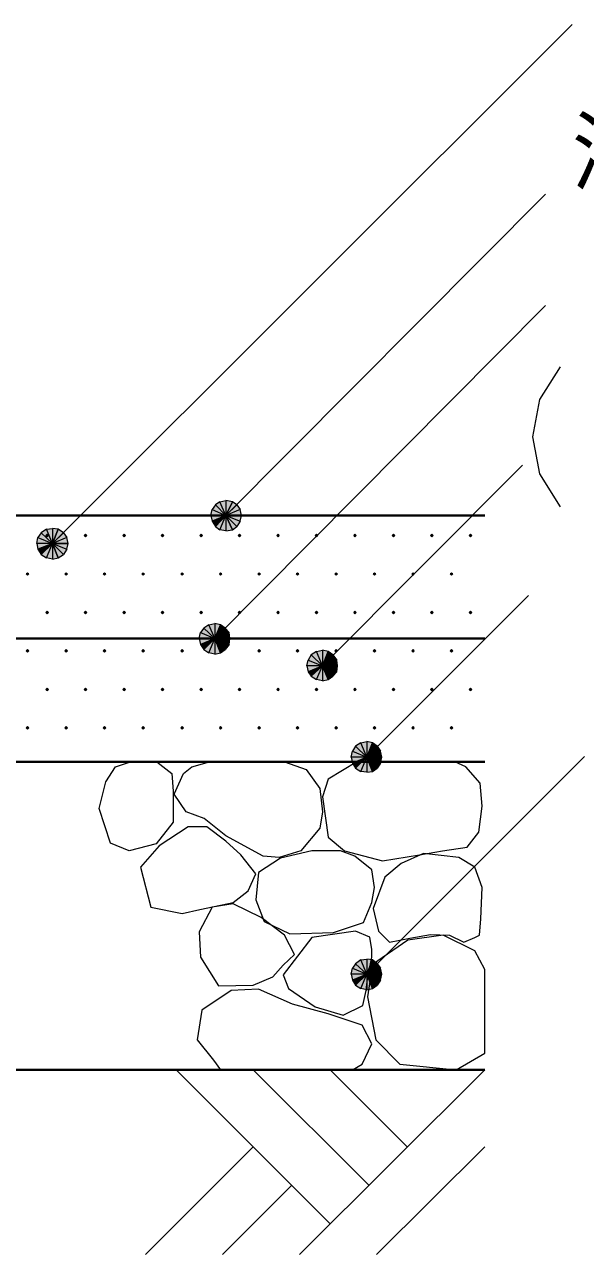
# Model space of a CAD drawing. Header units: millimetres. Extents: x 0 to 420, y 0 to 297.
# Drawn here: x 338.44 to 356.64, y 224.13 to 264.08 of the extents above; entities that cross this region are included whole.
import ezdxf
from ezdxf.enums import TextEntityAlignment as Align

# ---------------------------------------------------------------- set-up
doc = ezdxf.new("R2010")
doc.units = ezdxf.units.MM
doc.styles.add('kst32b', font='NotoSansJP-Variable.ttf')

msp = doc.modelspace()

# ---------------------------------------------------------------- hatches: boundary and pattern name
h = msp.add_hatch(color=7)
h.paths.add_polyline_path([(344.636, 248.475), (344.53, 248.327), (344.974, 248.137), (344.636, 248.475)])
h.paths.add_polyline_path([(344.53, 248.327), (344.974, 248.137), (344.487, 248.137), (344.53, 248.327)])
h.paths.add_polyline_path([(344.974, 248.137), (344.487, 248.137), (344.53, 247.946), (344.974, 248.137)])
h = msp.add_hatch(color=7)
h.paths.add_polyline_path([(345.186, 248.581), (344.974, 248.624), (344.974, 248.137), (345.186, 248.581)])
h.paths.add_polyline_path([(344.974, 248.624), (344.974, 248.137), (344.784, 248.581), (344.974, 248.624)])
h.paths.add_polyline_path([(344.974, 248.137), (344.784, 248.581), (344.636, 248.475), (344.974, 248.137)])
h = msp.add_hatch(color=7)
h.paths.add_polyline_path([(345.482, 248.137), (345.44, 248.327), (344.974, 248.137), (345.482, 248.137)])
h.paths.add_polyline_path([(345.44, 248.327), (344.974, 248.137), (345.334, 248.475), (345.44, 248.327)])
h.paths.add_polyline_path([(344.974, 248.137), (345.334, 248.475), (345.186, 248.581), (344.974, 248.137)])
for points in [[(344.53, 247.946), (344.636, 247.777), (344.974, 248.137), (344.53, 247.946)], [(339.175, 247.523), (339.154, 247.502), (339.132, 247.481), (339.154, 247.459), (339.175, 247.438), (339.196, 247.459), (339.217, 247.481), (339.196, 247.502), (339.175, 247.523)], [(340.423, 247.523), (340.402, 247.502), (340.381, 247.481), (340.402, 247.459), (340.423, 247.438), (340.445, 247.459), (340.466, 247.481), (340.445, 247.502), (340.423, 247.523)], [(341.672, 247.523), (341.651, 247.502), (341.63, 247.481), (341.651, 247.459), (341.672, 247.438), (341.694, 247.459), (341.715, 247.481), (341.694, 247.502), (341.672, 247.523)], [(342.921, 247.523), (342.9, 247.502), (342.879, 247.481), (342.9, 247.459), (342.921, 247.438), (342.942, 247.459), (342.963, 247.481), (342.942, 247.502), (342.921, 247.523)], [(344.17, 247.523), (344.149, 247.502), (344.128, 247.481), (344.149, 247.459), (344.17, 247.438), (344.191, 247.459), (344.212, 247.481), (344.191, 247.502), (344.17, 247.523)], [(345.419, 247.523), (345.398, 247.502), (345.377, 247.481), (345.398, 247.459), (345.419, 247.438), (345.44, 247.459), (345.461, 247.481), (345.44, 247.502), (345.419, 247.523)], [(346.668, 247.523), (346.646, 247.502), (346.625, 247.481), (346.646, 247.459), (346.668, 247.438), (346.689, 247.459), (346.71, 247.481), (346.689, 247.502), (346.668, 247.523)], [(347.916, 247.523), (347.895, 247.502), (347.874, 247.481), (347.895, 247.459), (347.916, 247.438), (347.938, 247.459), (347.959, 247.481), (347.938, 247.502), (347.916, 247.523)], [(349.165, 247.523), (349.144, 247.502), (349.123, 247.481), (349.144, 247.459), (349.165, 247.438), (349.187, 247.459), (349.208, 247.481), (349.187, 247.502), (349.165, 247.523)], [(350.414, 247.523), (350.393, 247.502), (350.372, 247.481), (350.393, 247.459), (350.414, 247.438), (350.435, 247.459), (350.456, 247.481), (350.435, 247.502), (350.414, 247.523)], [(351.663, 247.523), (351.642, 247.502), (351.621, 247.481), (351.642, 247.459), (351.663, 247.438), (351.684, 247.459), (351.705, 247.481), (351.684, 247.502), (351.663, 247.523)], [(352.912, 247.523), (352.891, 247.502), (352.87, 247.481), (352.891, 247.459), (352.912, 247.438), (352.933, 247.459), (352.954, 247.481), (352.933, 247.502), (352.912, 247.523)], [(338.878, 247.036), (338.984, 246.867), (339.344, 247.227), (338.878, 247.036)], [(338.54, 246.274), (338.519, 246.253), (338.497, 246.232), (338.519, 246.211), (338.54, 246.189), (338.561, 246.211), (338.582, 246.232), (338.561, 246.253), (338.54, 246.274)], [(339.788, 246.274), (339.767, 246.253), (339.746, 246.232), (339.767, 246.211), (339.788, 246.189), (339.81, 246.211), (339.831, 246.232), (339.81, 246.253), (339.788, 246.274)], [(341.037, 246.274), (341.016, 246.253), (340.995, 246.232), (341.016, 246.211), (341.037, 246.189), (341.059, 246.211), (341.08, 246.232), (341.059, 246.253), (341.037, 246.274)], [(342.286, 246.274), (342.265, 246.253), (342.244, 246.232), (342.265, 246.211), (342.286, 246.189), (342.307, 246.211), (342.329, 246.232), (342.307, 246.253), (342.286, 246.274)], [(343.556, 246.274), (343.535, 246.253), (343.514, 246.232), (343.535, 246.211), (343.556, 246.189), (343.577, 246.211), (343.598, 246.232), (343.577, 246.253), (343.556, 246.274)], [(344.805, 246.274), (344.784, 246.253), (344.763, 246.232), (344.784, 246.211), (344.805, 246.189), (344.826, 246.211), (344.847, 246.232), (344.826, 246.253), (344.805, 246.274)], [(346.054, 246.274), (346.033, 246.253), (346.012, 246.232), (346.033, 246.211), (346.054, 246.189), (346.075, 246.211), (346.096, 246.232), (346.075, 246.253), (346.054, 246.274)], [(347.303, 246.274), (347.281, 246.253), (347.26, 246.232), (347.281, 246.211), (347.303, 246.189), (347.324, 246.211), (347.345, 246.232), (347.324, 246.253), (347.303, 246.274)], [(348.552, 246.274), (348.53, 246.253), (348.509, 246.232), (348.53, 246.211), (348.552, 246.189), (348.573, 246.211), (348.594, 246.232), (348.573, 246.253), (348.552, 246.274)], [(349.8, 246.274), (349.779, 246.253), (349.758, 246.232), (349.779, 246.211), (349.8, 246.189), (349.821, 246.211), (349.843, 246.232), (349.821, 246.253), (349.8, 246.274)], [(351.049, 246.274), (351.028, 246.253), (351.007, 246.232), (351.028, 246.211), (351.049, 246.189), (351.07, 246.211), (351.091, 246.232), (351.07, 246.253), (351.049, 246.274)], [(352.298, 246.274), (352.277, 246.253), (352.256, 246.232), (352.277, 246.211), (352.298, 246.189), (352.319, 246.211), (352.34, 246.232), (352.319, 246.253), (352.298, 246.274)], [(339.175, 245.025), (339.154, 245.004), (339.132, 244.983), (339.154, 244.962), (339.175, 244.941), (339.196, 244.962), (339.217, 244.983), (339.196, 245.004), (339.175, 245.025)], [(340.423, 245.025), (340.402, 245.004), (340.381, 244.983), (340.402, 244.962), (340.423, 244.941), (340.445, 244.962), (340.466, 244.983), (340.445, 245.004), (340.423, 245.025)], [(341.672, 245.025), (341.651, 245.004), (341.63, 244.983), (341.651, 244.962), (341.672, 244.941), (341.694, 244.962), (341.715, 244.983), (341.694, 245.004), (341.672, 245.025)], [(342.921, 245.025), (342.9, 245.004), (342.879, 244.983), (342.9, 244.962), (342.921, 244.941), (342.942, 244.962), (342.963, 244.983), (342.942, 245.004), (342.921, 245.025)], [(344.17, 245.025), (344.149, 245.004), (344.128, 244.983), (344.149, 244.962), (344.17, 244.941), (344.191, 244.962), (344.212, 244.983), (344.191, 245.004), (344.17, 245.025)], [(345.419, 245.025), (345.398, 245.004), (345.377, 244.983), (345.398, 244.962), (345.419, 244.941), (345.44, 244.962), (345.461, 244.983), (345.44, 245.004), (345.419, 245.025)], [(346.668, 245.025), (346.646, 245.004), (346.625, 244.983), (346.646, 244.962), (346.668, 244.941), (346.689, 244.962), (346.71, 244.983), (346.689, 245.004), (346.668, 245.025)], [(347.916, 245.025), (347.895, 245.004), (347.874, 244.983), (347.895, 244.962), (347.916, 244.941), (347.938, 244.962), (347.959, 244.983), (347.938, 245.004), (347.916, 245.025)], [(349.165, 245.025), (349.144, 245.004), (349.123, 244.983), (349.144, 244.962), (349.165, 244.941), (349.187, 244.962), (349.208, 244.983), (349.187, 245.004), (349.165, 245.025)], [(350.414, 245.025), (350.393, 245.004), (350.372, 244.983), (350.393, 244.962), (350.414, 244.941), (350.435, 244.962), (350.456, 244.983), (350.435, 245.004), (350.414, 245.025)], [(351.663, 245.025), (351.642, 245.004), (351.621, 244.983), (351.642, 244.962), (351.663, 244.941), (351.684, 244.962), (351.705, 244.983), (351.684, 245.004), (351.663, 245.025)], [(352.912, 245.025), (352.891, 245.004), (352.87, 244.983), (352.891, 244.962), (352.912, 244.941), (352.933, 244.962), (352.954, 244.983), (352.933, 245.004), (352.912, 245.025)], [(344.149, 243.946), (344.255, 243.776), (344.614, 244.136), (344.149, 243.946)], [(338.54, 243.776), (338.519, 243.755), (338.497, 243.734), (338.519, 243.713), (338.54, 243.692), (338.561, 243.713), (338.582, 243.734), (338.561, 243.755), (338.54, 243.776)], [(339.788, 243.776), (339.767, 243.755), (339.746, 243.734), (339.767, 243.713), (339.788, 243.692), (339.81, 243.713), (339.831, 243.734), (339.81, 243.755), (339.788, 243.776)], [(341.037, 243.776), (341.016, 243.755), (340.995, 243.734), (341.016, 243.713), (341.037, 243.692), (341.059, 243.713), (341.08, 243.734), (341.059, 243.755), (341.037, 243.776)], [(342.286, 243.776), (342.265, 243.755), (342.244, 243.734), (342.265, 243.713), (342.286, 243.692), (342.307, 243.713), (342.329, 243.734), (342.307, 243.755), (342.286, 243.776)], [(343.556, 243.776), (343.535, 243.755), (343.514, 243.734), (343.535, 243.713), (343.556, 243.692), (343.577, 243.713), (343.598, 243.734), (343.577, 243.755), (343.556, 243.776)], [(344.805, 243.776), (344.784, 243.755), (344.763, 243.734), (344.784, 243.713), (344.805, 243.692), (344.826, 243.713), (344.847, 243.734), (344.826, 243.755), (344.805, 243.776)], [(346.054, 243.776), (346.033, 243.755), (346.012, 243.734), (346.033, 243.713), (346.054, 243.692), (346.075, 243.713), (346.096, 243.734), (346.075, 243.755), (346.054, 243.776)], [(347.303, 243.776), (347.281, 243.755), (347.26, 243.734), (347.281, 243.713), (347.303, 243.692), (347.324, 243.713), (347.345, 243.734), (347.324, 243.755), (347.303, 243.776)], [(348.552, 243.776), (348.53, 243.755), (348.509, 243.734), (348.53, 243.713), (348.552, 243.692), (348.573, 243.713), (348.594, 243.734), (348.573, 243.755), (348.552, 243.776)], [(349.8, 243.776), (349.779, 243.755), (349.758, 243.734), (349.779, 243.713), (349.8, 243.692), (349.821, 243.713), (349.843, 243.734), (349.821, 243.755), (349.8, 243.776)], [(351.049, 243.776), (351.028, 243.755), (351.007, 243.734), (351.028, 243.713), (351.049, 243.692), (351.07, 243.713), (351.091, 243.734), (351.07, 243.755), (351.049, 243.776)], [(352.298, 243.776), (352.277, 243.755), (352.256, 243.734), (352.277, 243.713), (352.298, 243.692), (352.319, 243.713), (352.34, 243.734), (352.319, 243.755), (352.298, 243.776)], [(347.641, 243.057), (347.747, 242.909), (348.107, 243.247), (347.641, 243.057)], [(339.175, 242.528), (339.154, 242.506), (339.132, 242.485), (339.154, 242.464), (339.175, 242.443), (339.196, 242.464), (339.217, 242.485), (339.196, 242.506), (339.175, 242.528)], [(340.423, 242.528), (340.402, 242.506), (340.381, 242.485), (340.402, 242.464), (340.423, 242.443), (340.445, 242.464), (340.466, 242.485), (340.445, 242.506), (340.423, 242.528)], [(341.672, 242.528), (341.651, 242.506), (341.63, 242.485), (341.651, 242.464), (341.672, 242.443), (341.694, 242.464), (341.715, 242.485), (341.694, 242.506), (341.672, 242.528)], [(342.921, 242.528), (342.9, 242.506), (342.879, 242.485), (342.9, 242.464), (342.921, 242.443), (342.942, 242.464), (342.963, 242.485), (342.942, 242.506), (342.921, 242.528)], [(344.17, 242.528), (344.149, 242.506), (344.128, 242.485), (344.149, 242.464), (344.17, 242.443), (344.191, 242.464), (344.212, 242.485), (344.191, 242.506), (344.17, 242.528)], [(345.419, 242.528), (345.398, 242.506), (345.377, 242.485), (345.398, 242.464), (345.419, 242.443), (345.44, 242.464), (345.461, 242.485), (345.44, 242.506), (345.419, 242.528)], [(346.668, 242.528), (346.646, 242.506), (346.625, 242.485), (346.646, 242.464), (346.668, 242.443), (346.689, 242.464), (346.71, 242.485), (346.689, 242.506), (346.668, 242.528)], [(347.916, 242.528), (347.895, 242.506), (347.874, 242.485), (347.895, 242.464), (347.916, 242.443), (347.938, 242.464), (347.959, 242.485), (347.938, 242.506), (347.916, 242.528)], [(349.165, 242.528), (349.144, 242.506), (349.123, 242.485), (349.144, 242.464), (349.165, 242.443), (349.187, 242.464), (349.208, 242.485), (349.187, 242.506), (349.165, 242.528)], [(350.414, 242.528), (350.393, 242.506), (350.372, 242.485), (350.393, 242.464), (350.414, 242.443), (350.435, 242.464), (350.456, 242.485), (350.435, 242.506), (350.414, 242.528)], [(351.663, 242.528), (351.642, 242.506), (351.621, 242.485), (351.642, 242.464), (351.663, 242.443), (351.684, 242.464), (351.705, 242.485), (351.684, 242.506), (351.663, 242.528)], [(352.912, 242.528), (352.891, 242.506), (352.87, 242.485), (352.891, 242.464), (352.912, 242.443), (352.933, 242.464), (352.954, 242.485), (352.933, 242.506), (352.912, 242.528)], [(338.54, 241.279), (338.519, 241.258), (338.497, 241.237), (338.519, 241.215), (338.54, 241.194), (338.561, 241.215), (338.582, 241.237), (338.561, 241.258), (338.54, 241.279)], [(339.788, 241.279), (339.767, 241.258), (339.746, 241.237), (339.767, 241.215), (339.788, 241.194), (339.81, 241.215), (339.831, 241.237), (339.81, 241.258), (339.788, 241.279)], [(341.037, 241.279), (341.016, 241.258), (340.995, 241.237), (341.016, 241.215), (341.037, 241.194), (341.059, 241.215), (341.08, 241.237), (341.059, 241.258), (341.037, 241.279)], [(342.286, 241.279), (342.265, 241.258), (342.244, 241.237), (342.265, 241.215), (342.286, 241.194), (342.307, 241.215), (342.329, 241.237), (342.307, 241.258), (342.286, 241.279)], [(343.556, 241.279), (343.535, 241.258), (343.514, 241.237), (343.535, 241.215), (343.556, 241.194), (343.577, 241.215), (343.598, 241.237), (343.577, 241.258), (343.556, 241.279)], [(344.805, 241.279), (344.784, 241.258), (344.763, 241.237), (344.784, 241.215), (344.805, 241.194), (344.826, 241.215), (344.847, 241.237), (344.826, 241.258), (344.805, 241.279)], [(346.054, 241.279), (346.033, 241.258), (346.012, 241.237), (346.033, 241.215), (346.054, 241.194), (346.075, 241.215), (346.096, 241.237), (346.075, 241.258), (346.054, 241.279)], [(347.303, 241.279), (347.281, 241.258), (347.26, 241.237), (347.281, 241.215), (347.303, 241.194), (347.324, 241.215), (347.345, 241.237), (347.324, 241.258), (347.303, 241.279)], [(348.552, 241.279), (348.53, 241.258), (348.509, 241.237), (348.53, 241.215), (348.552, 241.194), (348.573, 241.215), (348.594, 241.237), (348.573, 241.258), (348.552, 241.279)], [(349.8, 241.279), (349.779, 241.258), (349.758, 241.237), (349.779, 241.215), (349.8, 241.194), (349.821, 241.215), (349.843, 241.237), (349.821, 241.258), (349.8, 241.279)], [(351.049, 241.279), (351.028, 241.258), (351.007, 241.237), (351.028, 241.215), (351.049, 241.194), (351.07, 241.215), (351.091, 241.237), (351.07, 241.258), (351.049, 241.279)], [(352.298, 241.279), (352.277, 241.258), (352.256, 241.237), (352.277, 241.215), (352.298, 241.194), (352.319, 241.215), (352.34, 241.237), (352.319, 241.258), (352.298, 241.279)], [(349.081, 240.093), (349.187, 239.924), (349.546, 240.284), (349.081, 240.093)], [(349.081, 233.045), (349.187, 232.876), (349.546, 233.236), (349.081, 233.045)]]:
    msp.add_hatch(color=7).paths.add_polyline_path(points)
h = msp.add_hatch(color=7)
h.paths.add_polyline_path([(344.636, 247.777), (344.784, 247.671), (344.974, 248.137), (344.636, 247.777)])
h.paths.add_polyline_path([(344.784, 247.671), (344.974, 248.137), (344.974, 247.629), (344.784, 247.671)])
h.paths.add_polyline_path([(344.974, 248.137), (344.974, 247.629), (345.186, 247.671), (344.974, 248.137)])
h = msp.add_hatch(color=7)
h.paths.add_polyline_path([(345.186, 247.671), (345.334, 247.777), (344.974, 248.137), (345.186, 247.671)])
h.paths.add_polyline_path([(345.334, 247.777), (344.974, 248.137), (345.44, 247.946), (345.334, 247.777)])
h.paths.add_polyline_path([(344.974, 248.137), (345.44, 247.946), (345.482, 248.137), (344.974, 248.137)])
h = msp.add_hatch(color=7)
h.paths.add_polyline_path([(339.535, 247.692), (339.344, 247.713), (339.344, 247.227), (339.535, 247.692)])
h.paths.add_polyline_path([(339.344, 247.713), (339.344, 247.227), (339.154, 247.692), (339.344, 247.713)])
h.paths.add_polyline_path([(339.344, 247.227), (339.154, 247.692), (338.984, 247.565), (339.344, 247.227)])
h = msp.add_hatch(color=7)
h.paths.add_polyline_path([(339.852, 247.227), (339.81, 247.417), (339.344, 247.227), (339.852, 247.227)])
h.paths.add_polyline_path([(339.81, 247.417), (339.344, 247.227), (339.704, 247.565), (339.81, 247.417)])
h.paths.add_polyline_path([(339.344, 247.227), (339.704, 247.565), (339.535, 247.692), (339.344, 247.227)])
h = msp.add_hatch(color=7)
h.paths.add_polyline_path([(338.984, 247.565), (338.878, 247.417), (339.344, 247.227), (338.984, 247.565)])
h.paths.add_polyline_path([(338.878, 247.417), (339.344, 247.227), (338.836, 247.227), (338.878, 247.417)])
h.paths.add_polyline_path([(339.344, 247.227), (338.836, 247.227), (338.878, 247.036), (339.344, 247.227)])
h = msp.add_hatch(color=7)
h.paths.add_polyline_path([(338.984, 246.867), (339.154, 246.761), (339.344, 247.227), (338.984, 246.867)])
h.paths.add_polyline_path([(339.154, 246.761), (339.344, 247.227), (339.344, 246.719), (339.154, 246.761)])
h.paths.add_polyline_path([(339.344, 247.227), (339.344, 246.719), (339.535, 246.761), (339.344, 247.227)])
h = msp.add_hatch(color=7)
h.paths.add_polyline_path([(339.535, 246.761), (339.704, 246.867), (339.344, 247.227), (339.535, 246.761)])
h.paths.add_polyline_path([(339.704, 246.867), (339.344, 247.227), (339.81, 247.036), (339.704, 246.867)])
h.paths.add_polyline_path([(339.344, 247.227), (339.81, 247.036), (339.852, 247.227), (339.344, 247.227)])
h = msp.add_hatch(color=7)
h.paths.add_polyline_path([(344.255, 244.475), (344.149, 244.327), (344.614, 244.136), (344.255, 244.475)])
h.paths.add_polyline_path([(344.149, 244.327), (344.614, 244.136), (344.106, 244.136), (344.149, 244.327)])
h.paths.add_polyline_path([(344.614, 244.136), (344.106, 244.136), (344.149, 243.946), (344.614, 244.136)])
h = msp.add_hatch(color=7)
h.paths.add_polyline_path([(344.805, 244.581), (344.614, 244.623), (344.614, 244.136), (344.805, 244.581)])
h.paths.add_polyline_path([(344.614, 244.623), (344.614, 244.136), (344.424, 244.581), (344.614, 244.623)])
h.paths.add_polyline_path([(344.614, 244.136), (344.424, 244.581), (344.255, 244.475), (344.614, 244.136)])
h = msp.add_hatch(color=7)
h.paths.add_polyline_path([(345.101, 244.136), (345.08, 244.327), (344.614, 244.136), (345.101, 244.136)])
h.paths.add_polyline_path([(345.08, 244.327), (344.614, 244.136), (344.953, 244.475), (345.08, 244.327)])
h.paths.add_polyline_path([(344.614, 244.136), (344.953, 244.475), (344.805, 244.581), (344.614, 244.136)])
h = msp.add_hatch(color=7)
h.paths.add_polyline_path([(344.255, 243.776), (344.424, 243.671), (344.614, 244.136), (344.255, 243.776)])
h.paths.add_polyline_path([(344.424, 243.671), (344.614, 244.136), (344.614, 243.628), (344.424, 243.671)])
h.paths.add_polyline_path([(344.614, 244.136), (344.614, 243.628), (344.805, 243.671), (344.614, 244.136)])
h = msp.add_hatch(color=7)
h.paths.add_polyline_path([(344.805, 243.671), (344.953, 243.776), (344.614, 244.136), (344.805, 243.671)])
h.paths.add_polyline_path([(344.953, 243.776), (344.614, 244.136), (345.08, 243.946), (344.953, 243.776)])
h.paths.add_polyline_path([(344.614, 244.136), (345.08, 243.946), (345.101, 244.136), (344.614, 244.136)])
h = msp.add_hatch(color=7)
h.paths.add_polyline_path([(348.297, 243.713), (348.107, 243.755), (348.107, 243.247), (348.297, 243.713)])
h.paths.add_polyline_path([(348.107, 243.755), (348.107, 243.247), (347.916, 243.713), (348.107, 243.755)])
h.paths.add_polyline_path([(348.107, 243.247), (347.916, 243.713), (347.747, 243.607), (348.107, 243.247)])
h = msp.add_hatch(color=7)
h.paths.add_polyline_path([(348.594, 243.247), (348.573, 243.438), (348.107, 243.247), (348.594, 243.247)])
h.paths.add_polyline_path([(348.573, 243.438), (348.107, 243.247), (348.446, 243.607), (348.573, 243.438)])
h.paths.add_polyline_path([(348.107, 243.247), (348.446, 243.607), (348.297, 243.713), (348.107, 243.247)])
h = msp.add_hatch(color=7)
h.paths.add_polyline_path([(347.747, 243.607), (347.641, 243.438), (348.107, 243.247), (347.747, 243.607)])
h.paths.add_polyline_path([(347.641, 243.438), (348.107, 243.247), (347.599, 243.247), (347.641, 243.438)])
h.paths.add_polyline_path([(348.107, 243.247), (347.599, 243.247), (347.641, 243.057), (348.107, 243.247)])
h = msp.add_hatch(color=7)
h.paths.add_polyline_path([(347.747, 242.909), (347.916, 242.803), (348.107, 243.247), (347.747, 242.909)])
h.paths.add_polyline_path([(347.916, 242.803), (348.107, 243.247), (348.107, 242.761), (347.916, 242.803)])
h.paths.add_polyline_path([(348.107, 243.247), (348.107, 242.761), (348.297, 242.803), (348.107, 243.247)])
h = msp.add_hatch(color=7)
h.paths.add_polyline_path([(348.297, 242.803), (348.446, 242.909), (348.107, 243.247), (348.297, 242.803)])
h.paths.add_polyline_path([(348.446, 242.909), (348.107, 243.247), (348.573, 243.057), (348.446, 242.909)])
h.paths.add_polyline_path([(348.107, 243.247), (348.573, 243.057), (348.594, 243.247), (348.107, 243.247)])
h = msp.add_hatch(color=7)
h.paths.add_polyline_path([(349.187, 240.644), (349.081, 240.474), (349.546, 240.284), (349.187, 240.644)])
h.paths.add_polyline_path([(349.081, 240.474), (349.546, 240.284), (349.038, 240.284), (349.081, 240.474)])
h.paths.add_polyline_path([(349.546, 240.284), (349.038, 240.284), (349.081, 240.093), (349.546, 240.284)])
h = msp.add_hatch(color=7)
h.paths.add_polyline_path([(349.737, 240.75), (349.546, 240.792), (349.546, 240.284), (349.737, 240.75)])
h.paths.add_polyline_path([(349.546, 240.792), (349.546, 240.284), (349.356, 240.75), (349.546, 240.792)])
h.paths.add_polyline_path([(349.546, 240.284), (349.356, 240.75), (349.187, 240.644), (349.546, 240.284)])
h = msp.add_hatch(color=7)
h.paths.add_polyline_path([(350.033, 240.284), (349.991, 240.474), (349.546, 240.284), (350.033, 240.284)])
h.paths.add_polyline_path([(349.991, 240.474), (349.546, 240.284), (349.885, 240.644), (349.991, 240.474)])
h.paths.add_polyline_path([(349.546, 240.284), (349.885, 240.644), (349.737, 240.75), (349.546, 240.284)])
h = msp.add_hatch(color=7)
h.paths.add_polyline_path([(349.187, 239.924), (349.356, 239.818), (349.546, 240.284), (349.187, 239.924)])
h.paths.add_polyline_path([(349.356, 239.818), (349.546, 240.284), (349.546, 239.797), (349.356, 239.818)])
h.paths.add_polyline_path([(349.546, 240.284), (349.546, 239.797), (349.737, 239.818), (349.546, 240.284)])
h = msp.add_hatch(color=7)
h.paths.add_polyline_path([(349.737, 239.818), (349.885, 239.924), (349.546, 240.284), (349.737, 239.818)])
h.paths.add_polyline_path([(349.885, 239.924), (349.546, 240.284), (349.991, 240.093), (349.885, 239.924)])
h.paths.add_polyline_path([(349.546, 240.284), (349.991, 240.093), (350.033, 240.284), (349.546, 240.284)])
h = msp.add_hatch(color=7)
h.paths.add_polyline_path([(349.737, 233.701), (349.546, 233.722), (349.546, 233.236), (349.737, 233.701)])
h.paths.add_polyline_path([(349.546, 233.722), (349.546, 233.236), (349.356, 233.701), (349.546, 233.722)])
h.paths.add_polyline_path([(349.546, 233.236), (349.356, 233.701), (349.187, 233.574), (349.546, 233.236)])
h = msp.add_hatch(color=7)
h.paths.add_polyline_path([(350.033, 233.236), (349.991, 233.426), (349.546, 233.236), (350.033, 233.236)])
h.paths.add_polyline_path([(349.991, 233.426), (349.546, 233.236), (349.885, 233.574), (349.991, 233.426)])
h.paths.add_polyline_path([(349.546, 233.236), (349.885, 233.574), (349.737, 233.701), (349.546, 233.236)])
h = msp.add_hatch(color=7)
h.paths.add_polyline_path([(349.187, 233.574), (349.081, 233.426), (349.546, 233.236), (349.187, 233.574)])
h.paths.add_polyline_path([(349.081, 233.426), (349.546, 233.236), (349.038, 233.236), (349.081, 233.426)])
h.paths.add_polyline_path([(349.546, 233.236), (349.038, 233.236), (349.081, 233.045), (349.546, 233.236)])
h = msp.add_hatch(color=7)
h.paths.add_polyline_path([(349.187, 232.876), (349.356, 232.77), (349.546, 233.236), (349.187, 232.876)])
h.paths.add_polyline_path([(349.356, 232.77), (349.546, 233.236), (349.546, 232.728), (349.356, 232.77)])
h.paths.add_polyline_path([(349.546, 233.236), (349.546, 232.728), (349.737, 232.77), (349.546, 233.236)])
h = msp.add_hatch(color=7)
h.paths.add_polyline_path([(349.737, 232.77), (349.885, 232.876), (349.546, 233.236), (349.737, 232.77)])
h.paths.add_polyline_path([(349.885, 232.876), (349.546, 233.236), (349.991, 233.045), (349.885, 232.876)])
h.paths.add_polyline_path([(349.546, 233.236), (349.991, 233.045), (350.033, 233.236), (349.546, 233.236)])

# ---------------------------------------------------------------- linework, layer by layer
at = {"lineweight": 13}
for points in [[(339.344, 247.227), (356.214, 264.075)], [(344.974, 248.137), (355.346, 258.572)], [(344.614, 244.136), (355.346, 254.953)], [(355.829, 252.964), (355.149, 251.894), (354.923, 250.687), (355.149, 249.481), (355.829, 248.41)], [(348.107, 243.247), (354.605, 249.767)], [(349.546, 240.284), (354.796, 245.533)], [(342.731, 240.136), (343.218, 239.755), (343.26, 239.183), (343.26, 238.167), (342.71, 237.469), (341.842, 237.236), (341.228, 237.49), (340.868, 238.612), (341.08, 239.48), (341.397, 239.966), (341.884, 240.136)], [(346.879, 240.136), (347.578, 239.882), (348.022, 239.268), (348.107, 238.506), (348.022, 237.977), (347.409, 237.236), (346.71, 237.024), (346.181, 237.067), (344.974, 237.723), (344.276, 238.294), (343.683, 238.506), (343.302, 239.078), (343.598, 239.755), (343.874, 239.966), (344.445, 240.136)], [(349.229, 240.136), (348.297, 239.564), (348.107, 238.993), (348.297, 237.68), (348.827, 237.236), (350.054, 236.918), (351.261, 237.109), (352.002, 237.236), (352.806, 237.363), (353.187, 237.85), (353.293, 238.696), (353.229, 239.437), (352.764, 239.966), (352.404, 240.136)], [(349.546, 233.236), (356.616, 240.305)], [(349.081, 230.124), (349.398, 230.314), (349.716, 230.971), (349.398, 231.584), (348.297, 231.944), (347.133, 232.262), (346.033, 232.749), (345.144, 232.706), (344.191, 232.071), (344.043, 231.098), (344.572, 230.441), (344.805, 230.124)], [(343.366, 230.124), (348.361, 225.129)], [(345.863, 230.124), (349.61, 226.378)], [(353.378, 230.124), (347.366, 224.134)], [(348.361, 230.124), (350.859, 227.626)], [(342.371, 224.134), (345.863, 227.626)], [(353.378, 227.626), (349.864, 224.134)], [(344.869, 224.134), (347.112, 226.378)]]:
    msp.add_lwpolyline(points, dxfattribs=at)
at = {"lineweight": 0}
for points in [[(344.636, 248.475), (344.53, 248.327), (344.974, 248.137)], [(344.974, 248.137), (344.784, 248.581), (344.636, 248.475)], [(344.974, 248.624), (344.974, 248.137), (344.784, 248.581)], [(345.186, 248.581), (344.974, 248.624), (344.974, 248.137)], [(344.974, 248.137), (345.334, 248.475), (345.186, 248.581)], [(345.44, 248.327), (344.974, 248.137), (345.334, 248.475)], [(344.53, 248.327), (344.974, 248.137), (344.487, 248.137)], [(344.974, 248.137), (344.487, 248.137), (344.53, 247.946)], [(344.53, 247.946), (344.636, 247.777), (344.974, 248.137)], [(344.636, 247.777), (344.784, 247.671), (344.974, 248.137)], [(344.784, 247.671), (344.974, 248.137), (344.974, 247.629)], [(345.482, 248.137), (345.44, 248.327), (344.974, 248.137)], [(344.974, 248.137), (344.974, 247.629), (345.186, 247.671)], [(345.186, 247.671), (345.334, 247.777), (344.974, 248.137)], [(345.334, 247.777), (344.974, 248.137), (345.44, 247.946)], [(344.974, 248.137), (345.44, 247.946), (345.482, 248.137)], [(339.344, 247.227), (339.154, 247.692), (338.984, 247.565)], [(339.344, 247.713), (339.344, 247.227), (339.154, 247.692)], [(339.535, 247.692), (339.344, 247.713), (339.344, 247.227)], [(339.344, 247.227), (339.704, 247.565), (339.535, 247.692)], [(338.878, 247.417), (339.344, 247.227), (338.836, 247.227)], [(338.984, 247.565), (338.878, 247.417), (339.344, 247.227)], [(339.175, 247.523), (339.154, 247.502), (339.132, 247.481), (339.154, 247.459), (339.175, 247.438), (339.196, 247.459), (339.217, 247.481), (339.196, 247.502)], [(339.81, 247.417), (339.344, 247.227), (339.704, 247.565)], [(339.852, 247.227), (339.81, 247.417), (339.344, 247.227)], [(340.423, 247.523), (340.402, 247.502), (340.381, 247.481), (340.402, 247.459), (340.423, 247.438), (340.445, 247.459), (340.466, 247.481), (340.445, 247.502)], [(341.672, 247.523), (341.651, 247.502), (341.63, 247.481), (341.651, 247.459), (341.672, 247.438), (341.694, 247.459), (341.715, 247.481), (341.694, 247.502)], [(342.921, 247.523), (342.9, 247.502), (342.879, 247.481), (342.9, 247.459), (342.921, 247.438), (342.942, 247.459), (342.963, 247.481), (342.942, 247.502)], [(344.17, 247.523), (344.149, 247.502), (344.128, 247.481), (344.149, 247.459), (344.17, 247.438), (344.191, 247.459), (344.212, 247.481), (344.191, 247.502)], [(345.419, 247.523), (345.398, 247.502), (345.377, 247.481), (345.398, 247.459), (345.419, 247.438), (345.44, 247.459), (345.461, 247.481), (345.44, 247.502)], [(346.668, 247.523), (346.646, 247.502), (346.625, 247.481), (346.646, 247.459), (346.668, 247.438), (346.689, 247.459), (346.71, 247.481), (346.689, 247.502)], [(347.916, 247.523), (347.895, 247.502), (347.874, 247.481), (347.895, 247.459), (347.916, 247.438), (347.938, 247.459), (347.959, 247.481), (347.938, 247.502)], [(349.165, 247.523), (349.144, 247.502), (349.123, 247.481), (349.144, 247.459), (349.165, 247.438), (349.187, 247.459), (349.208, 247.481), (349.187, 247.502)], [(350.414, 247.523), (350.393, 247.502), (350.372, 247.481), (350.393, 247.459), (350.414, 247.438), (350.435, 247.459), (350.456, 247.481), (350.435, 247.502)], [(351.663, 247.523), (351.642, 247.502), (351.621, 247.481), (351.642, 247.459), (351.663, 247.438), (351.684, 247.459), (351.705, 247.481), (351.684, 247.502)], [(352.912, 247.523), (352.891, 247.502), (352.87, 247.481), (352.891, 247.459), (352.912, 247.438), (352.933, 247.459), (352.954, 247.481), (352.933, 247.502)], [(339.344, 247.227), (338.836, 247.227), (338.878, 247.036)], [(338.878, 247.036), (338.984, 246.867), (339.344, 247.227)], [(338.984, 246.867), (339.154, 246.761), (339.344, 247.227)], [(339.154, 246.761), (339.344, 247.227), (339.344, 246.719)], [(339.344, 247.227), (339.344, 246.719), (339.535, 246.761)], [(339.535, 246.761), (339.704, 246.867), (339.344, 247.227)], [(339.704, 246.867), (339.344, 247.227), (339.81, 247.036)], [(339.344, 247.227), (339.81, 247.036), (339.852, 247.227)], [(338.54, 246.274), (338.519, 246.253), (338.497, 246.232), (338.519, 246.211), (338.54, 246.189), (338.561, 246.211), (338.582, 246.232), (338.561, 246.253)], [(339.788, 246.274), (339.767, 246.253), (339.746, 246.232), (339.767, 246.211), (339.788, 246.189), (339.81, 246.211), (339.831, 246.232), (339.81, 246.253)], [(341.037, 246.274), (341.016, 246.253), (340.995, 246.232), (341.016, 246.211), (341.037, 246.189), (341.059, 246.211), (341.08, 246.232), (341.059, 246.253)], [(342.286, 246.274), (342.265, 246.253), (342.244, 246.232), (342.265, 246.211), (342.286, 246.189), (342.307, 246.211), (342.329, 246.232), (342.307, 246.253)], [(343.556, 246.274), (343.535, 246.253), (343.514, 246.232), (343.535, 246.211), (343.556, 246.189), (343.577, 246.211), (343.598, 246.232), (343.577, 246.253)], [(344.805, 246.274), (344.784, 246.253), (344.763, 246.232), (344.784, 246.211), (344.805, 246.189), (344.826, 246.211), (344.847, 246.232), (344.826, 246.253)], [(346.054, 246.274), (346.033, 246.253), (346.012, 246.232), (346.033, 246.211), (346.054, 246.189), (346.075, 246.211), (346.096, 246.232), (346.075, 246.253)], [(347.303, 246.274), (347.281, 246.253), (347.26, 246.232), (347.281, 246.211), (347.303, 246.189), (347.324, 246.211), (347.345, 246.232), (347.324, 246.253)], [(348.552, 246.274), (348.53, 246.253), (348.509, 246.232), (348.53, 246.211), (348.552, 246.189), (348.573, 246.211), (348.594, 246.232), (348.573, 246.253)], [(349.8, 246.274), (349.779, 246.253), (349.758, 246.232), (349.779, 246.211), (349.8, 246.189), (349.821, 246.211), (349.843, 246.232), (349.821, 246.253)], [(351.049, 246.274), (351.028, 246.253), (351.007, 246.232), (351.028, 246.211), (351.049, 246.189), (351.07, 246.211), (351.091, 246.232), (351.07, 246.253)], [(352.298, 246.274), (352.277, 246.253), (352.256, 246.232), (352.277, 246.211), (352.298, 246.189), (352.319, 246.211), (352.34, 246.232), (352.319, 246.253)], [(339.175, 245.025), (339.154, 245.004), (339.132, 244.983), (339.154, 244.962), (339.175, 244.941), (339.196, 244.962), (339.217, 244.983), (339.196, 245.004)], [(340.423, 245.025), (340.402, 245.004), (340.381, 244.983), (340.402, 244.962), (340.423, 244.941), (340.445, 244.962), (340.466, 244.983), (340.445, 245.004)], [(341.672, 245.025), (341.651, 245.004), (341.63, 244.983), (341.651, 244.962), (341.672, 244.941), (341.694, 244.962), (341.715, 244.983), (341.694, 245.004)], [(342.921, 245.025), (342.9, 245.004), (342.879, 244.983), (342.9, 244.962), (342.921, 244.941), (342.942, 244.962), (342.963, 244.983), (342.942, 245.004)], [(344.17, 245.025), (344.149, 245.004), (344.128, 244.983), (344.149, 244.962), (344.17, 244.941), (344.191, 244.962), (344.212, 244.983), (344.191, 245.004)], [(345.419, 245.025), (345.398, 245.004), (345.377, 244.983), (345.398, 244.962), (345.419, 244.941), (345.44, 244.962), (345.461, 244.983), (345.44, 245.004)], [(346.668, 245.025), (346.646, 245.004), (346.625, 244.983), (346.646, 244.962), (346.668, 244.941), (346.689, 244.962), (346.71, 244.983), (346.689, 245.004)], [(347.916, 245.025), (347.895, 245.004), (347.874, 244.983), (347.895, 244.962), (347.916, 244.941), (347.938, 244.962), (347.959, 244.983), (347.938, 245.004)], [(349.165, 245.025), (349.144, 245.004), (349.123, 244.983), (349.144, 244.962), (349.165, 244.941), (349.187, 244.962), (349.208, 244.983), (349.187, 245.004)], [(350.414, 245.025), (350.393, 245.004), (350.372, 244.983), (350.393, 244.962), (350.414, 244.941), (350.435, 244.962), (350.456, 244.983), (350.435, 245.004)], [(351.663, 245.025), (351.642, 245.004), (351.621, 244.983), (351.642, 244.962), (351.663, 244.941), (351.684, 244.962), (351.705, 244.983), (351.684, 245.004)], [(352.912, 245.025), (352.891, 245.004), (352.87, 244.983), (352.891, 244.962), (352.912, 244.941), (352.933, 244.962), (352.954, 244.983), (352.933, 245.004)], [(344.255, 244.475), (344.149, 244.327), (344.614, 244.136)], [(344.614, 244.136), (344.424, 244.581), (344.255, 244.475)], [(344.614, 244.623), (344.614, 244.136), (344.424, 244.581)], [(344.805, 244.581), (344.614, 244.623), (344.614, 244.136)], [(344.614, 244.136), (344.953, 244.475), (344.805, 244.581)], [(345.08, 244.327), (344.614, 244.136), (344.953, 244.475)], [(344.149, 244.327), (344.614, 244.136), (344.106, 244.136)], [(344.614, 244.136), (344.106, 244.136), (344.149, 243.946)], [(344.149, 243.946), (344.255, 243.776), (344.614, 244.136)], [(344.255, 243.776), (344.424, 243.671), (344.614, 244.136)], [(344.424, 243.671), (344.614, 244.136), (344.614, 243.628)], [(345.101, 244.136), (345.08, 244.327), (344.614, 244.136)], [(344.614, 244.136), (344.614, 243.628), (344.805, 243.671)], [(344.805, 243.671), (344.953, 243.776), (344.614, 244.136)], [(344.953, 243.776), (344.614, 244.136), (345.08, 243.946)], [(344.614, 244.136), (345.08, 243.946), (345.101, 244.136)], [(338.54, 243.776), (338.519, 243.755), (338.497, 243.734), (338.519, 243.713), (338.54, 243.692), (338.561, 243.713), (338.582, 243.734), (338.561, 243.755)], [(339.788, 243.776), (339.767, 243.755), (339.746, 243.734), (339.767, 243.713), (339.788, 243.692), (339.81, 243.713), (339.831, 243.734), (339.81, 243.755)], [(341.037, 243.776), (341.016, 243.755), (340.995, 243.734), (341.016, 243.713), (341.037, 243.692), (341.059, 243.713), (341.08, 243.734), (341.059, 243.755)], [(342.286, 243.776), (342.265, 243.755), (342.244, 243.734), (342.265, 243.713), (342.286, 243.692), (342.307, 243.713), (342.329, 243.734), (342.307, 243.755)], [(343.556, 243.776), (343.535, 243.755), (343.514, 243.734), (343.535, 243.713), (343.556, 243.692), (343.577, 243.713), (343.598, 243.734), (343.577, 243.755)], [(344.805, 243.776), (344.784, 243.755), (344.763, 243.734), (344.784, 243.713), (344.805, 243.692), (344.826, 243.713), (344.847, 243.734), (344.826, 243.755)], [(346.054, 243.776), (346.033, 243.755), (346.012, 243.734), (346.033, 243.713), (346.054, 243.692), (346.075, 243.713), (346.096, 243.734), (346.075, 243.755)], [(347.303, 243.776), (347.281, 243.755), (347.26, 243.734), (347.281, 243.713), (347.303, 243.692), (347.324, 243.713), (347.345, 243.734), (347.324, 243.755)], [(348.107, 243.247), (347.916, 243.713), (347.747, 243.607)], [(348.107, 243.755), (348.107, 243.247), (347.916, 243.713)], [(348.297, 243.713), (348.107, 243.755), (348.107, 243.247)], [(348.107, 243.247), (348.446, 243.607), (348.297, 243.713)], [(348.552, 243.776), (348.53, 243.755), (348.509, 243.734), (348.53, 243.713), (348.552, 243.692), (348.573, 243.713), (348.594, 243.734), (348.573, 243.755)], [(349.8, 243.776), (349.779, 243.755), (349.758, 243.734), (349.779, 243.713), (349.8, 243.692), (349.821, 243.713), (349.843, 243.734), (349.821, 243.755)], [(351.049, 243.776), (351.028, 243.755), (351.007, 243.734), (351.028, 243.713), (351.049, 243.692), (351.07, 243.713), (351.091, 243.734), (351.07, 243.755)], [(352.298, 243.776), (352.277, 243.755), (352.256, 243.734), (352.277, 243.713), (352.298, 243.692), (352.319, 243.713), (352.34, 243.734), (352.319, 243.755)], [(347.641, 243.438), (348.107, 243.247), (347.599, 243.247)], [(348.107, 243.247), (347.599, 243.247), (347.641, 243.057)], [(347.747, 243.607), (347.641, 243.438), (348.107, 243.247)], [(347.641, 243.057), (347.747, 242.909), (348.107, 243.247)], [(347.747, 242.909), (347.916, 242.803), (348.107, 243.247)], [(347.916, 242.803), (348.107, 243.247), (348.107, 242.761)], [(348.573, 243.438), (348.107, 243.247), (348.446, 243.607)], [(348.594, 243.247), (348.573, 243.438), (348.107, 243.247)], [(348.107, 243.247), (348.107, 242.761), (348.297, 242.803)], [(348.297, 242.803), (348.446, 242.909), (348.107, 243.247)], [(348.446, 242.909), (348.107, 243.247), (348.573, 243.057)], [(348.107, 243.247), (348.573, 243.057), (348.594, 243.247)], [(339.175, 242.528), (339.154, 242.506), (339.132, 242.485), (339.154, 242.464), (339.175, 242.443), (339.196, 242.464), (339.217, 242.485), (339.196, 242.506)], [(340.423, 242.528), (340.402, 242.506), (340.381, 242.485), (340.402, 242.464), (340.423, 242.443), (340.445, 242.464), (340.466, 242.485), (340.445, 242.506)], [(341.672, 242.528), (341.651, 242.506), (341.63, 242.485), (341.651, 242.464), (341.672, 242.443), (341.694, 242.464), (341.715, 242.485), (341.694, 242.506)], [(342.921, 242.528), (342.9, 242.506), (342.879, 242.485), (342.9, 242.464), (342.921, 242.443), (342.942, 242.464), (342.963, 242.485), (342.942, 242.506)], [(344.17, 242.528), (344.149, 242.506), (344.128, 242.485), (344.149, 242.464), (344.17, 242.443), (344.191, 242.464), (344.212, 242.485), (344.191, 242.506)], [(345.419, 242.528), (345.398, 242.506), (345.377, 242.485), (345.398, 242.464), (345.419, 242.443), (345.44, 242.464), (345.461, 242.485), (345.44, 242.506)], [(346.668, 242.528), (346.646, 242.506), (346.625, 242.485), (346.646, 242.464), (346.668, 242.443), (346.689, 242.464), (346.71, 242.485), (346.689, 242.506)], [(347.916, 242.528), (347.895, 242.506), (347.874, 242.485), (347.895, 242.464), (347.916, 242.443), (347.938, 242.464), (347.959, 242.485), (347.938, 242.506)], [(349.165, 242.528), (349.144, 242.506), (349.123, 242.485), (349.144, 242.464), (349.165, 242.443), (349.187, 242.464), (349.208, 242.485), (349.187, 242.506)], [(350.414, 242.528), (350.393, 242.506), (350.372, 242.485), (350.393, 242.464), (350.414, 242.443), (350.435, 242.464), (350.456, 242.485), (350.435, 242.506)], [(351.663, 242.528), (351.642, 242.506), (351.621, 242.485), (351.642, 242.464), (351.663, 242.443), (351.684, 242.464), (351.705, 242.485), (351.684, 242.506)], [(352.912, 242.528), (352.891, 242.506), (352.87, 242.485), (352.891, 242.464), (352.912, 242.443), (352.933, 242.464), (352.954, 242.485), (352.933, 242.506)], [(338.54, 241.279), (338.519, 241.258), (338.497, 241.237), (338.519, 241.215), (338.54, 241.194), (338.561, 241.215), (338.582, 241.237), (338.561, 241.258)], [(339.788, 241.279), (339.767, 241.258), (339.746, 241.237), (339.767, 241.215), (339.788, 241.194), (339.81, 241.215), (339.831, 241.237), (339.81, 241.258)], [(341.037, 241.279), (341.016, 241.258), (340.995, 241.237), (341.016, 241.215), (341.037, 241.194), (341.059, 241.215), (341.08, 241.237), (341.059, 241.258)], [(342.286, 241.279), (342.265, 241.258), (342.244, 241.237), (342.265, 241.215), (342.286, 241.194), (342.307, 241.215), (342.329, 241.237), (342.307, 241.258)], [(343.556, 241.279), (343.535, 241.258), (343.514, 241.237), (343.535, 241.215), (343.556, 241.194), (343.577, 241.215), (343.598, 241.237), (343.577, 241.258)], [(344.805, 241.279), (344.784, 241.258), (344.763, 241.237), (344.784, 241.215), (344.805, 241.194), (344.826, 241.215), (344.847, 241.237), (344.826, 241.258)], [(346.054, 241.279), (346.033, 241.258), (346.012, 241.237), (346.033, 241.215), (346.054, 241.194), (346.075, 241.215), (346.096, 241.237), (346.075, 241.258)], [(347.303, 241.279), (347.281, 241.258), (347.26, 241.237), (347.281, 241.215), (347.303, 241.194), (347.324, 241.215), (347.345, 241.237), (347.324, 241.258)], [(348.552, 241.279), (348.53, 241.258), (348.509, 241.237), (348.53, 241.215), (348.552, 241.194), (348.573, 241.215), (348.594, 241.237), (348.573, 241.258)], [(349.8, 241.279), (349.779, 241.258), (349.758, 241.237), (349.779, 241.215), (349.8, 241.194), (349.821, 241.215), (349.843, 241.237), (349.821, 241.258)], [(351.049, 241.279), (351.028, 241.258), (351.007, 241.237), (351.028, 241.215), (351.049, 241.194), (351.07, 241.215), (351.091, 241.237), (351.07, 241.258)], [(352.298, 241.279), (352.277, 241.258), (352.256, 241.237), (352.277, 241.215), (352.298, 241.194), (352.319, 241.215), (352.34, 241.237), (352.319, 241.258)], [(349.081, 240.474), (349.546, 240.284), (349.038, 240.284)], [(349.187, 240.644), (349.081, 240.474), (349.546, 240.284)], [(349.546, 240.284), (349.356, 240.75), (349.187, 240.644)], [(349.546, 240.792), (349.546, 240.284), (349.356, 240.75)], [(349.737, 240.75), (349.546, 240.792), (349.546, 240.284)], [(349.546, 240.284), (349.885, 240.644), (349.737, 240.75)], [(349.991, 240.474), (349.546, 240.284), (349.885, 240.644)], [(350.033, 240.284), (349.991, 240.474), (349.546, 240.284)], [(349.546, 240.284), (349.038, 240.284), (349.081, 240.093)], [(349.081, 240.093), (349.187, 239.924), (349.546, 240.284)], [(349.187, 239.924), (349.356, 239.818), (349.546, 240.284)], [(349.356, 239.818), (349.546, 240.284), (349.546, 239.797)], [(349.546, 240.284), (349.546, 239.797), (349.737, 239.818)], [(349.737, 239.818), (349.885, 239.924), (349.546, 240.284)], [(349.885, 239.924), (349.546, 240.284), (349.991, 240.093)], [(349.546, 240.284), (349.991, 240.093), (350.033, 240.284)], [(349.546, 233.236), (349.356, 233.701), (349.187, 233.574)], [(349.546, 233.722), (349.546, 233.236), (349.356, 233.701)], [(349.737, 233.701), (349.546, 233.722), (349.546, 233.236)], [(349.546, 233.236), (349.885, 233.574), (349.737, 233.701)], [(349.081, 233.426), (349.546, 233.236), (349.038, 233.236)], [(349.187, 233.574), (349.081, 233.426), (349.546, 233.236)], [(349.991, 233.426), (349.546, 233.236), (349.885, 233.574)], [(350.033, 233.236), (349.991, 233.426), (349.546, 233.236)], [(349.546, 233.236), (349.038, 233.236), (349.081, 233.045)], [(349.081, 233.045), (349.187, 232.876), (349.546, 233.236)], [(349.187, 232.876), (349.356, 232.77), (349.546, 233.236)], [(349.356, 232.77), (349.546, 233.236), (349.546, 232.728)], [(349.546, 233.236), (349.546, 232.728), (349.737, 232.77)], [(349.737, 232.77), (349.885, 232.876), (349.546, 233.236)], [(349.885, 232.876), (349.546, 233.236), (349.991, 233.045)], [(349.546, 233.236), (349.991, 233.045), (350.033, 233.236)]]:
    msp.add_lwpolyline(points, close=True, dxfattribs=at)
at = {"lineweight": 30}
for points in [[(318.368, 248.137), (353.378, 248.137)], [(318.368, 244.136), (353.378, 244.136)], [(318.368, 240.136), (353.378, 240.136)], [(318.368, 230.124), (353.378, 230.124)]]:
    msp.add_lwpolyline(points, dxfattribs=at)
at = {"lineweight": 13}
for points in [[(344.805, 235.479), (345.207, 235.564), (345.694, 235.945), (345.948, 236.495), (345.461, 237.109), (344.974, 237.554), (344.361, 238.019), (343.747, 238.019), (342.815, 237.405), (342.202, 236.707), (342.54, 235.416), (343.556, 235.204), (344.128, 235.331)], [(349.716, 235.564), (349.8, 236.051), (349.716, 236.622), (349.165, 237.067), (348.7, 237.236), (347.768, 237.236), (346.752, 237.003), (346.033, 236.537), (345.948, 235.648), (346.223, 234.95), (347.049, 234.548), (348.467, 234.59), (349.441, 234.908)], [(352.235, 234.505), (352.7, 234.273), (353.06, 234.421), (353.208, 234.505), (353.251, 235.035), (353.293, 236.051), (353.06, 236.707), (352.531, 237.024), (351.388, 237.151), (350.668, 236.834), (350.139, 236.389), (349.758, 235.373), (349.927, 234.632), (350.287, 234.273), (350.626, 234.336), (350.943, 234.4), (351.621, 234.527)], [(345.863, 232.876), (346.498, 233.151), (346.837, 233.532), (347.197, 233.871), (346.879, 234.505), (346.117, 235.077), (345.207, 235.521), (344.53, 235.416), (344.106, 234.611), (344.149, 233.786), (344.741, 232.854)], [(349.419, 232.22), (349.525, 232.706), (349.568, 233.087), (349.716, 233.786), (349.716, 234.04), (349.652, 234.442), (349.187, 234.632), (347.768, 234.421), (346.837, 233.214), (347.006, 232.77), (347.874, 232.177), (348.784, 231.902)], [(353.378, 233.384), (353.06, 233.997), (352.023, 234.505), (350.88, 234.336), (349.737, 233.553), (349.568, 232.495), (349.843, 231.098), (350.626, 230.314), (352.446, 230.124), (353.378, 230.674)]]:
    msp.add_lwpolyline(points, close=True, dxfattribs=at)

# ---------------------------------------------------------------- texts
at = {"style": 'kst32b'}
msp.add_text('浸透用セメントミルクを浸透', height=2.07913, dxfattribs=at).set_placement((356.214, 258.911), (390, 258.911), align=Align.FIT)

doc.saveas('drawing.dxf')
